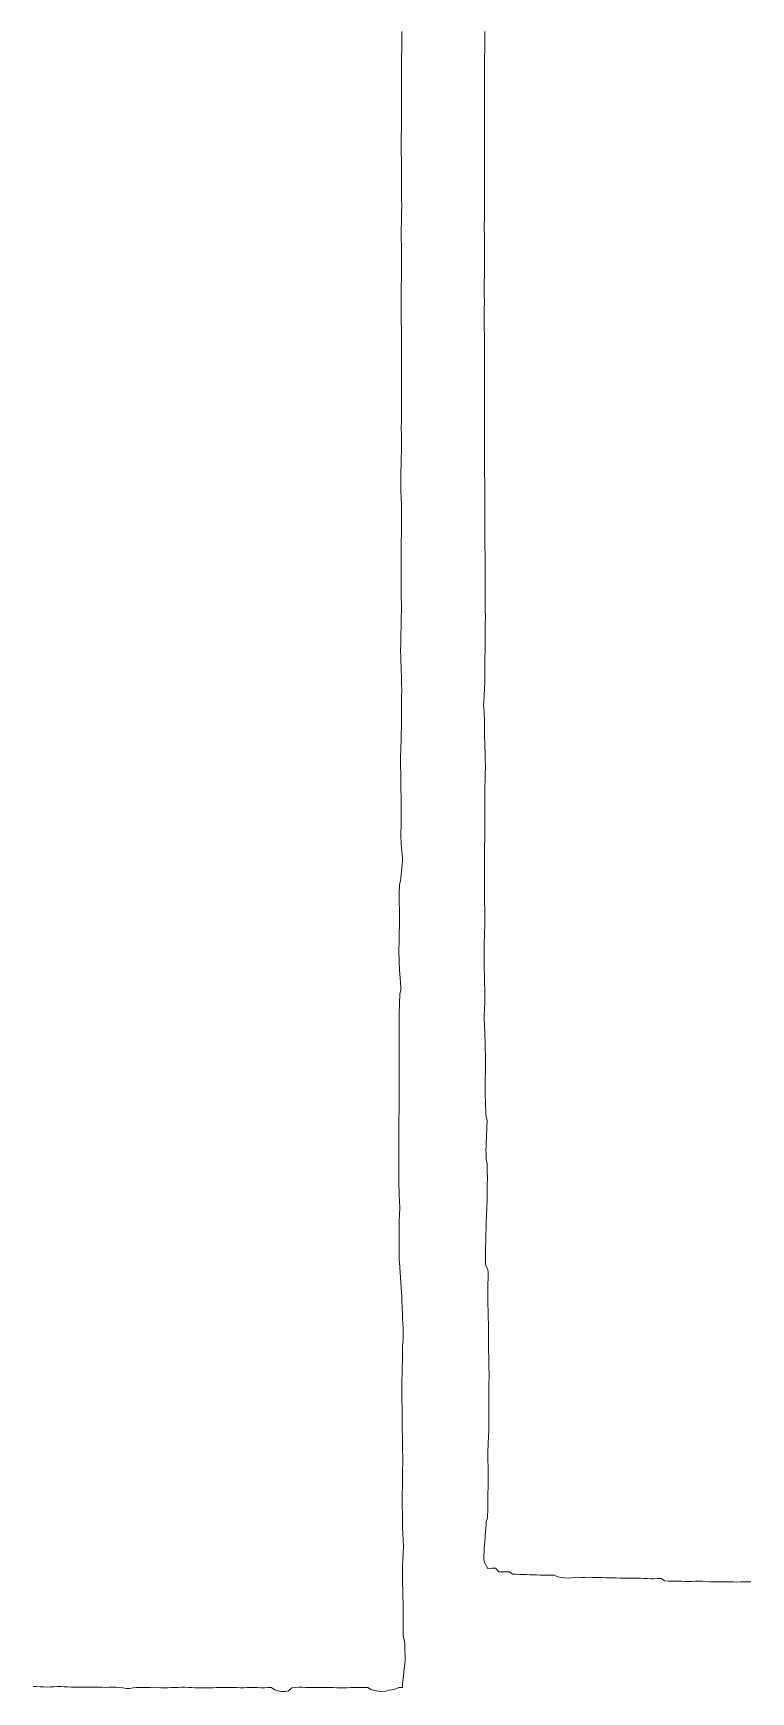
# Model space of a CAD drawing. Extents: x -16 to 11205, y -14909 to 147.
# Drawn here: x 162.22 to 166.8, y -1.39 to 9.19 of the extents above; entities that cross this region are included whole.
import ezdxf

# ---------------------------------------------------------------- set-up
doc = ezdxf.new("R2010")
doc.units = 0
doc.layers.get('0').update_dxf_attribs({"color": 1, "linetype": 'CONTINUOUS', "lineweight": 15, "true_color": 0xff0000})

msp = doc.modelspace()

# ---------------------------------------------------------------- linework, layer by layer
for p, q in [((164.57, 9.199), (164.57, 9.178)), ((164.57, 9.178), (164.57, 9.156)), ((164.57, 9.156), (164.57, 9.135)), ((164.57, 9.135), (164.57, 9.114)), ((164.57, 9.114), (164.57, 9.093)), ((165.1, 9.177), (165.1, 9.198)), ((165.1, 9.156), (165.1, 9.177)), ((165.1, 9.135), (165.1, 9.156)), ((165.1, 9.114), (165.1, 9.135)), ((165.1, 9.093), (165.1, 9.114)), ((164.57, 9.072), (164.569, 9.051)), ((164.569, 9.051), (164.569, 9.029)), ((164.569, 9.029), (164.569, 9.008)), ((164.569, 9.008), (164.569, 8.987)), ((164.57, 9.093), (164.57, 9.072)), ((165.099, 9.05), (165.1, 9.071)), ((165.099, 9.029), (165.099, 9.05)), ((165.099, 9.008), (165.099, 9.029)), ((165.099, 8.987), (165.099, 9.008)), ((165.1, 9.071), (165.1, 9.093)), ((164.569, 8.966), (164.568, 8.945)), ((164.568, 8.945), (164.568, 8.924)), ((164.568, 8.924), (164.568, 8.902)), ((164.568, 8.902), (164.569, 8.881)), ((164.569, 8.987), (164.569, 8.966)), ((165.098, 8.923), (165.099, 8.944)), ((165.098, 8.902), (165.098, 8.923)), ((165.098, 8.881), (165.098, 8.902)), ((165.099, 8.966), (165.099, 8.987)), ((165.099, 8.944), (165.099, 8.966)), ((164.569, 8.881), (164.569, 8.86)), ((164.569, 8.86), (164.569, 8.839)), ((164.569, 8.839), (164.569, 8.818)), ((164.569, 8.818), (164.569, 8.797)), ((164.569, 8.797), (164.569, 8.775)), ((165.098, 8.86), (165.098, 8.881)), ((165.098, 8.839), (165.098, 8.86)), ((165.098, 8.817), (165.098, 8.839)), ((165.098, 8.796), (165.098, 8.817)), ((165.099, 8.775), (165.098, 8.796)), ((164.569, 8.754), (164.568, 8.733)), ((164.568, 8.733), (164.568, 8.712)), ((164.568, 8.712), (164.568, 8.691)), ((164.568, 8.691), (164.568, 8.67)), ((164.569, 8.775), (164.569, 8.754)), ((165.099, 8.754), (165.099, 8.775)), ((165.099, 8.733), (165.099, 8.754)), ((165.099, 8.712), (165.099, 8.733)), ((165.099, 8.69), (165.099, 8.712)), ((165.099, 8.669), (165.099, 8.69)), ((164.568, 8.67), (164.568, 8.648)), ((164.568, 8.648), (164.568, 8.627)), ((164.568, 8.627), (164.568, 8.606)), ((164.568, 8.606), (164.568, 8.585)), ((164.568, 8.585), (164.568, 8.564)), ((165.098, 8.627), (165.099, 8.648)), ((165.098, 8.606), (165.098, 8.627)), ((165.098, 8.585), (165.098, 8.606)), ((165.098, 8.563), (165.098, 8.585)), ((165.099, 8.648), (165.099, 8.669)), ((164.568, 8.564), (164.567, 8.542)), ((164.567, 8.542), (164.567, 8.521)), ((164.567, 8.521), (164.567, 8.5)), ((164.567, 8.5), (164.567, 8.479)), ((164.567, 8.479), (164.567, 8.458)), ((165.098, 8.542), (165.098, 8.563)), ((165.098, 8.521), (165.098, 8.542)), ((165.098, 8.5), (165.098, 8.521)), ((165.098, 8.479), (165.098, 8.5)), ((165.098, 8.458), (165.098, 8.479)), ((164.567, 8.458), (164.567, 8.437)), ((164.567, 8.437), (164.567, 8.415)), ((164.567, 8.415), (164.568, 8.394)), ((164.568, 8.394), (164.568, 8.373)), ((164.568, 8.373), (164.568, 8.352)), ((165.098, 8.436), (165.098, 8.458)), ((165.099, 8.415), (165.098, 8.436)), ((165.099, 8.394), (165.099, 8.415)), ((165.099, 8.373), (165.099, 8.394)), ((165.099, 8.352), (165.099, 8.373)), ((164.568, 8.352), (164.568, 8.331)), ((164.568, 8.331), (164.568, 8.31)), ((164.568, 8.31), (164.568, 8.288)), ((164.568, 8.288), (164.568, 8.267)), ((164.568, 8.267), (164.568, 8.246)), ((165.099, 8.331), (165.099, 8.352)), ((165.099, 8.309), (165.099, 8.331)), ((165.099, 8.288), (165.099, 8.309)), ((165.099, 8.267), (165.099, 8.288)), ((165.099, 8.246), (165.099, 8.267)), ((164.568, 8.246), (164.568, 8.225)), ((164.568, 8.225), (164.569, 8.204)), ((164.569, 8.204), (164.569, 8.183)), ((164.569, 8.183), (164.569, 8.161)), ((164.569, 8.161), (164.569, 8.14)), ((165.098, 8.225), (165.099, 8.246)), ((165.098, 8.203), (165.098, 8.225)), ((165.098, 8.182), (165.098, 8.203)), ((165.098, 8.161), (165.098, 8.182)), ((165.098, 8.14), (165.098, 8.161)), ((164.569, 8.14), (164.569, 8.119)), ((164.569, 8.119), (164.57, 8.098)), ((164.57, 8.077), (164.569, 8.056)), ((164.569, 8.056), (164.569, 8.034)), ((164.57, 8.098), (164.57, 8.077)), ((165.098, 8.119), (165.098, 8.14)), ((165.098, 8.098), (165.098, 8.119)), ((165.098, 8.076), (165.098, 8.098)), ((165.098, 8.055), (165.098, 8.076)), ((165.098, 8.034), (165.098, 8.055)), ((164.568, 7.971), (164.567, 7.95)), ((164.567, 7.95), (164.567, 7.929)), ((164.569, 8.034), (164.568, 8.013)), ((164.568, 8.013), (164.568, 7.992)), ((164.568, 7.992), (164.568, 7.971)), ((165.097, 7.971), (165.098, 7.992)), ((165.097, 7.949), (165.097, 7.971)), ((165.097, 7.928), (165.097, 7.949)), ((165.098, 8.013), (165.098, 8.034)), ((165.098, 7.992), (165.098, 8.013)), ((164.567, 7.929), (164.567, 7.907)), ((164.567, 7.907), (164.567, 7.886)), ((164.567, 7.886), (164.567, 7.865)), ((164.567, 7.865), (164.568, 7.844)), ((164.568, 7.844), (164.568, 7.823)), ((165.098, 7.907), (165.097, 7.928)), ((165.098, 7.886), (165.098, 7.907)), ((165.098, 7.865), (165.098, 7.886)), ((165.098, 7.844), (165.098, 7.865)), ((165.098, 7.822), (165.098, 7.844)), ((164.568, 7.823), (164.569, 7.802)), ((164.569, 7.802), (164.569, 7.78)), ((164.569, 7.78), (164.569, 7.759)), ((164.569, 7.759), (164.569, 7.738)), ((164.569, 7.738), (164.569, 7.717)), ((165.098, 7.801), (165.098, 7.822)), ((165.098, 7.78), (165.098, 7.801)), ((165.098, 7.759), (165.098, 7.78)), ((165.098, 7.738), (165.098, 7.759)), ((165.098, 7.717), (165.098, 7.738)), ((164.569, 7.653), (164.568, 7.632)), ((164.568, 7.632), (164.568, 7.611)), ((164.569, 7.717), (164.569, 7.696)), ((164.569, 7.696), (164.569, 7.675)), ((164.569, 7.675), (164.569, 7.653)), ((165.097, 7.611), (165.098, 7.632)), ((165.098, 7.695), (165.098, 7.717)), ((165.098, 7.674), (165.098, 7.695)), ((165.098, 7.653), (165.098, 7.674)), ((165.098, 7.632), (165.098, 7.653)), ((164.567, 7.548), (164.566, 7.526)), ((164.566, 7.526), (164.566, 7.505)), ((164.568, 7.611), (164.567, 7.59)), ((164.567, 7.59), (164.567, 7.569)), ((164.567, 7.569), (164.567, 7.548)), ((165.097, 7.59), (165.097, 7.611)), ((165.097, 7.568), (165.097, 7.59)), ((165.097, 7.547), (165.097, 7.568)), ((165.097, 7.526), (165.097, 7.547)), ((165.097, 7.505), (165.097, 7.526)), ((164.566, 7.505), (164.566, 7.484)), ((164.566, 7.484), (164.566, 7.463)), ((164.566, 7.463), (164.566, 7.442)), ((164.566, 7.442), (164.566, 7.42)), ((164.566, 7.42), (164.566, 7.399)), ((165.098, 7.484), (165.097, 7.505)), ((165.097, 7.441), (165.098, 7.463)), ((165.097, 7.42), (165.097, 7.441)), ((165.097, 7.399), (165.097, 7.42)), ((165.098, 7.463), (165.098, 7.484)), ((164.566, 7.399), (164.566, 7.378)), ((164.566, 7.378), (164.567, 7.357)), ((164.567, 7.357), (164.567, 7.336)), ((164.567, 7.336), (164.568, 7.315)), ((164.568, 7.315), (164.568, 7.293)), ((165.097, 7.378), (165.097, 7.399)), ((165.097, 7.357), (165.097, 7.378)), ((165.097, 7.336), (165.097, 7.357)), ((165.097, 7.314), (165.097, 7.336)), ((165.097, 7.293), (165.097, 7.314)), ((164.568, 7.293), (164.569, 7.272)), ((164.569, 7.209), (164.568, 7.188)), ((164.569, 7.272), (164.569, 7.251)), ((164.569, 7.251), (164.569, 7.23)), ((164.569, 7.23), (164.569, 7.209)), ((165.098, 7.272), (165.097, 7.293)), ((165.098, 7.251), (165.098, 7.272)), ((165.098, 7.23), (165.098, 7.251)), ((165.098, 7.209), (165.098, 7.23)), ((165.098, 7.187), (165.098, 7.209)), ((164.568, 7.188), (164.568, 7.166)), ((164.568, 7.166), (164.569, 7.145)), ((164.569, 7.145), (164.569, 7.124)), ((164.569, 7.124), (164.569, 7.103)), ((164.569, 7.103), (164.569, 7.082)), ((165.098, 7.166), (165.098, 7.187)), ((165.098, 7.145), (165.098, 7.166)), ((165.098, 7.124), (165.098, 7.145)), ((165.098, 7.103), (165.098, 7.124)), ((165.098, 7.081), (165.098, 7.103)), ((164.569, 7.018), (164.568, 6.997)), ((164.568, 6.997), (164.569, 6.976)), ((164.569, 7.082), (164.569, 7.061)), ((164.569, 7.061), (164.569, 7.039)), ((164.569, 7.039), (164.569, 7.018)), ((165.098, 7.06), (165.098, 7.081)), ((165.098, 7.039), (165.098, 7.06)), ((165.098, 7.018), (165.098, 7.039)), ((165.098, 6.997), (165.098, 7.018)), ((165.099, 6.976), (165.098, 6.997)), ((164.569, 6.976), (164.569, 6.955)), ((164.569, 6.955), (164.569, 6.934)), ((164.569, 6.934), (164.569, 6.912)), ((164.569, 6.912), (164.569, 6.891)), ((164.569, 6.891), (164.569, 6.87)), ((165.099, 6.954), (165.099, 6.976)), ((165.099, 6.933), (165.099, 6.954)), ((165.099, 6.912), (165.099, 6.933)), ((165.099, 6.891), (165.099, 6.912)), ((165.099, 6.87), (165.099, 6.891)), ((164.569, 6.87), (164.569, 6.849)), ((164.569, 6.849), (164.569, 6.828)), ((164.569, 6.828), (164.569, 6.807)), ((164.569, 6.807), (164.569, 6.785)), ((164.569, 6.785), (164.569, 6.764)), ((165.098, 6.764), (165.099, 6.785)), ((165.099, 6.849), (165.099, 6.87)), ((165.099, 6.827), (165.099, 6.849)), ((165.099, 6.806), (165.099, 6.827)), ((165.099, 6.785), (165.099, 6.806)), ((164.568, 6.701), (164.567, 6.68)), ((164.567, 6.68), (164.567, 6.658)), ((164.569, 6.743), (164.568, 6.722)), ((164.568, 6.722), (164.568, 6.701)), ((164.569, 6.764), (164.569, 6.743)), ((165.099, 6.743), (165.098, 6.764)), ((165.099, 6.722), (165.099, 6.743)), ((165.099, 6.7), (165.099, 6.722)), ((165.099, 6.679), (165.099, 6.7)), ((165.099, 6.658), (165.099, 6.679)), ((164.567, 6.658), (164.568, 6.637)), ((164.568, 6.637), (164.568, 6.616)), ((164.568, 6.616), (164.568, 6.595)), ((164.568, 6.595), (164.568, 6.574)), ((164.568, 6.574), (164.568, 6.553)), ((165.098, 6.573), (165.099, 6.595)), ((165.098, 6.552), (165.098, 6.573)), ((165.099, 6.637), (165.099, 6.658)), ((165.099, 6.616), (165.099, 6.637)), ((165.099, 6.595), (165.099, 6.616)), ((164.568, 6.51), (164.567, 6.489)), ((164.567, 6.489), (164.567, 6.468)), ((164.567, 6.468), (164.567, 6.447)), ((164.568, 6.553), (164.568, 6.531)), ((164.568, 6.531), (164.568, 6.51)), ((165.098, 6.531), (165.098, 6.552)), ((165.098, 6.51), (165.098, 6.531)), ((165.099, 6.489), (165.098, 6.51)), ((165.099, 6.468), (165.099, 6.489)), ((165.099, 6.446), (165.099, 6.468)), ((164.565, 6.383), (164.564, 6.362)), ((164.564, 6.362), (164.564, 6.341)), ((164.566, 6.426), (164.565, 6.404)), ((164.565, 6.404), (164.565, 6.383)), ((164.567, 6.447), (164.566, 6.426)), ((165.099, 6.425), (165.099, 6.446)), ((165.099, 6.404), (165.099, 6.425)), ((165.099, 6.383), (165.099, 6.404)), ((165.099, 6.362), (165.099, 6.383)), ((165.1, 6.341), (165.099, 6.362)), ((164.564, 6.341), (164.564, 6.32)), ((164.564, 6.32), (164.564, 6.298)), ((164.564, 6.298), (164.564, 6.277)), ((164.564, 6.277), (164.565, 6.256)), ((164.565, 6.256), (164.566, 6.235)), ((165.1, 6.319), (165.1, 6.341)), ((165.1, 6.298), (165.1, 6.319)), ((165.1, 6.277), (165.1, 6.298)), ((165.1, 6.256), (165.1, 6.277)), ((165.1, 6.235), (165.1, 6.256)), ((164.566, 6.235), (164.567, 6.214)), ((164.567, 6.214), (164.568, 6.193)), ((164.568, 6.193), (164.568, 6.171)), ((164.568, 6.171), (164.569, 6.15)), ((164.569, 6.15), (164.569, 6.129)), ((165.1, 6.214), (165.1, 6.235)), ((165.1, 6.192), (165.1, 6.214)), ((165.1, 6.171), (165.1, 6.192)), ((165.101, 6.15), (165.1, 6.171)), ((165.101, 6.129), (165.101, 6.15)), ((164.569, 6.087), (164.568, 6.066)), ((164.568, 6.066), (164.568, 6.044)), ((164.568, 6.044), (164.568, 6.023)), ((164.569, 6.129), (164.569, 6.108)), ((164.569, 6.108), (164.569, 6.087)), ((165.1, 6.023), (165.101, 6.044)), ((165.101, 6.108), (165.101, 6.129)), ((165.101, 6.086), (165.101, 6.108)), ((165.101, 6.065), (165.101, 6.086)), ((165.101, 6.044), (165.101, 6.065)), ((164.568, 5.981), (164.567, 5.96)), ((164.567, 5.96), (164.567, 5.939)), ((164.567, 5.939), (164.567, 5.917)), ((164.568, 6.023), (164.568, 6.002)), ((164.568, 6.002), (164.568, 5.981)), ((165.1, 6.002), (165.1, 6.023)), ((165.1, 5.981), (165.1, 6.002)), ((165.101, 5.96), (165.1, 5.981)), ((165.101, 5.938), (165.101, 5.96)), ((165.101, 5.917), (165.101, 5.938)), ((164.567, 5.896), (164.566, 5.875)), ((164.566, 5.875), (164.566, 5.854)), ((164.566, 5.854), (164.566, 5.833)), ((164.566, 5.833), (164.566, 5.812)), ((164.567, 5.917), (164.567, 5.896)), ((165.101, 5.896), (165.101, 5.917)), ((165.102, 5.875), (165.101, 5.896)), ((165.102, 5.854), (165.102, 5.875)), ((165.103, 5.833), (165.102, 5.854)), ((165.103, 5.811), (165.103, 5.833)), ((164.566, 5.812), (164.566, 5.79)), ((164.566, 5.79), (164.567, 5.769)), ((164.567, 5.748), (164.566, 5.727)), ((164.566, 5.727), (164.566, 5.706)), ((164.567, 5.769), (164.567, 5.748)), ((165.103, 5.79), (165.103, 5.811)), ((165.103, 5.769), (165.103, 5.79)), ((165.103, 5.748), (165.103, 5.769)), ((165.103, 5.727), (165.103, 5.748)), ((165.103, 5.705), (165.103, 5.727)), ((164.566, 5.706), (164.566, 5.685)), ((164.566, 5.685), (164.566, 5.663)), ((164.566, 5.663), (164.567, 5.642)), ((164.567, 5.642), (164.567, 5.621)), ((164.567, 5.621), (164.567, 5.6)), ((165.102, 5.663), (165.103, 5.684)), ((165.102, 5.642), (165.102, 5.663)), ((165.102, 5.621), (165.102, 5.642)), ((165.102, 5.6), (165.102, 5.621)), ((165.103, 5.684), (165.103, 5.705)), ((164.567, 5.6), (164.567, 5.579)), ((164.567, 5.579), (164.568, 5.557)), ((164.568, 5.557), (164.568, 5.536)), ((164.568, 5.536), (164.568, 5.515)), ((164.568, 5.515), (164.568, 5.494)), ((165.102, 5.578), (165.102, 5.6)), ((165.102, 5.557), (165.102, 5.578)), ((165.103, 5.536), (165.102, 5.557)), ((165.103, 5.515), (165.103, 5.536)), ((165.103, 5.494), (165.103, 5.515)), ((164.567, 5.431), (164.566, 5.409)), ((164.566, 5.409), (164.566, 5.388)), ((164.568, 5.494), (164.567, 5.473)), ((164.567, 5.473), (164.567, 5.452)), ((164.567, 5.452), (164.567, 5.431)), ((165.104, 5.473), (165.103, 5.494)), ((165.103, 5.43), (165.104, 5.451)), ((165.103, 5.409), (165.103, 5.43)), ((165.103, 5.388), (165.103, 5.409)), ((165.104, 5.451), (165.104, 5.473)), ((164.565, 5.367), (164.564, 5.346)), ((164.564, 5.346), (164.564, 5.325)), ((164.564, 5.325), (164.564, 5.304)), ((164.564, 5.304), (164.564, 5.282)), ((164.566, 5.388), (164.565, 5.367)), ((165.102, 5.345), (165.103, 5.367)), ((165.102, 5.324), (165.102, 5.345)), ((165.102, 5.303), (165.102, 5.324)), ((165.102, 5.282), (165.102, 5.303)), ((165.103, 5.367), (165.103, 5.388)), ((164.564, 5.282), (164.563, 5.261)), ((164.563, 5.261), (164.563, 5.24)), ((164.563, 5.24), (164.564, 5.219)), ((164.564, 5.219), (164.564, 5.197)), ((164.564, 5.197), (164.565, 5.176)), ((165.1, 5.176), (165.101, 5.197)), ((165.101, 5.218), (165.102, 5.24)), ((165.101, 5.197), (165.101, 5.218)), ((165.102, 5.261), (165.102, 5.282)), ((165.102, 5.24), (165.102, 5.261)), ((164.565, 5.176), (164.566, 5.155)), ((164.566, 5.155), (164.567, 5.134)), ((164.567, 5.134), (164.567, 5.113)), ((164.567, 5.113), (164.568, 5.092)), ((164.568, 5.092), (164.568, 5.071)), ((165.1, 5.155), (165.1, 5.176)), ((165.1, 5.134), (165.1, 5.155)), ((165.1, 5.113), (165.1, 5.134)), ((165.1, 5.092), (165.1, 5.113)), ((165.101, 5.07), (165.1, 5.092)), ((164.568, 5.071), (164.569, 5.049)), ((164.569, 5.049), (164.569, 5.028)), ((164.569, 5.028), (164.57, 5.007)), ((164.57, 4.986), (164.569, 4.965)), ((164.57, 5.007), (164.57, 4.986)), ((165.093, 4.922), (165.101, 5.049)), ((165.101, 5.049), (165.101, 5.07)), ((164.569, 4.944), (164.568, 4.922)), ((164.568, 4.922), (164.568, 4.901)), ((164.568, 4.901), (164.568, 4.88)), ((164.568, 4.88), (164.569, 4.859)), ((164.569, 4.965), (164.569, 4.944)), ((165.092, 4.901), (165.093, 4.922)), ((165.093, 4.88), (165.092, 4.901)), ((165.095, 4.858), (165.093, 4.88)), ((164.569, 4.774), (164.568, 4.753)), ((164.569, 4.859), (164.569, 4.838)), ((164.569, 4.838), (164.569, 4.817)), ((164.569, 4.817), (164.569, 4.795)), ((164.569, 4.795), (164.569, 4.774)), ((165.097, 4.837), (165.095, 4.858)), ((165.099, 4.816), (165.097, 4.837)), ((165.099, 4.795), (165.099, 4.816)), ((165.099, 4.774), (165.099, 4.795)), ((165.099, 4.753), (165.099, 4.774)), ((164.566, 4.668), (164.565, 4.647)), ((164.567, 4.732), (164.566, 4.711)), ((164.566, 4.711), (164.566, 4.69)), ((164.566, 4.69), (164.566, 4.668)), ((164.568, 4.753), (164.567, 4.732)), ((165.099, 4.732), (165.099, 4.753)), ((165.099, 4.71), (165.099, 4.732)), ((165.099, 4.689), (165.099, 4.71)), ((165.1, 4.668), (165.099, 4.689)), ((165.101, 4.647), (165.1, 4.668)), ((164.564, 4.605), (164.563, 4.584)), ((164.563, 4.584), (164.563, 4.563)), ((164.563, 4.563), (164.563, 4.541)), ((164.565, 4.626), (164.564, 4.605)), ((164.565, 4.647), (164.565, 4.626)), ((165.101, 4.626), (165.101, 4.647)), ((165.102, 4.605), (165.101, 4.626)), ((165.103, 4.584), (165.102, 4.605)), ((165.103, 4.562), (165.103, 4.584)), ((165.103, 4.541), (165.103, 4.562)), ((164.563, 4.541), (164.563, 4.52)), ((164.563, 4.52), (164.563, 4.499)), ((164.563, 4.499), (164.564, 4.478)), ((164.564, 4.478), (164.564, 4.457)), ((164.564, 4.457), (164.564, 4.435)), ((165.104, 4.52), (165.103, 4.541)), ((165.103, 4.478), (165.104, 4.499)), ((165.103, 4.456), (165.103, 4.478)), ((165.103, 4.435), (165.103, 4.456)), ((165.104, 4.499), (165.104, 4.52)), ((164.564, 4.435), (164.564, 4.414)), ((164.564, 4.414), (164.564, 4.393)), ((164.564, 4.393), (164.565, 4.372)), ((164.565, 4.372), (164.565, 4.351)), ((164.565, 4.351), (164.566, 4.33)), ((165.1, 4.329), (165.101, 4.351)), ((165.101, 4.393), (165.102, 4.414)), ((165.101, 4.372), (165.101, 4.393)), ((165.101, 4.351), (165.101, 4.372)), ((165.102, 4.414), (165.103, 4.435)), ((164.566, 4.33), (164.566, 4.308)), ((164.566, 4.308), (164.567, 4.287)), ((164.567, 4.245), (164.566, 4.224)), ((164.567, 4.287), (164.567, 4.266)), ((164.567, 4.266), (164.567, 4.245)), ((165.1, 4.308), (165.1, 4.329)), ((165.1, 4.287), (165.1, 4.308)), ((165.1, 4.266), (165.1, 4.287)), ((165.1, 4.245), (165.1, 4.266)), ((165.1, 4.224), (165.1, 4.245)), ((164.566, 4.224), (164.566, 4.203)), ((164.566, 4.203), (164.566, 4.181)), ((164.566, 4.181), (164.566, 4.16)), ((164.566, 4.16), (164.566, 4.139)), ((164.566, 4.139), (164.566, 4.118)), ((165.1, 4.202), (165.1, 4.224)), ((165.1, 4.181), (165.1, 4.202)), ((165.1, 4.16), (165.1, 4.181)), ((165.1, 4.139), (165.1, 4.16)), ((165.1, 4.118), (165.1, 4.139)), ((164.566, 4.118), (164.565, 4.097)), ((164.565, 4.097), (164.565, 4.076)), ((164.565, 4.076), (164.565, 4.054)), ((164.565, 4.054), (164.566, 4.033)), ((164.566, 4.033), (164.567, 4.012)), ((165.099, 4.012), (165.1, 4.033)), ((165.1, 4.096), (165.1, 4.118)), ((165.1, 4.075), (165.1, 4.096)), ((165.1, 4.054), (165.1, 4.075)), ((165.1, 4.033), (165.1, 4.054)), ((164.567, 4.012), (164.568, 3.991)), ((164.568, 3.991), (164.57, 3.97)), ((164.57, 3.97), (164.574, 3.927)), ((164.574, 3.927), (164.575, 3.906)), ((165.098, 3.927), (165.099, 3.948)), ((165.098, 3.906), (165.098, 3.927)), ((165.099, 3.991), (165.099, 4.012)), ((165.099, 3.969), (165.099, 3.991)), ((165.099, 3.948), (165.099, 3.969)), ((164.566, 3.822), (164.564, 3.801)), ((164.568, 3.843), (164.566, 3.822)), ((164.571, 3.864), (164.568, 3.843)), ((164.573, 3.885), (164.571, 3.864)), ((164.575, 3.906), (164.573, 3.885)), ((165.098, 3.885), (165.098, 3.906)), ((165.098, 3.864), (165.098, 3.885)), ((165.098, 3.842), (165.098, 3.864)), ((165.098, 3.821), (165.098, 3.842)), ((165.099, 3.8), (165.098, 3.821)), ((164.555, 3.737), (164.554, 3.716)), ((164.554, 3.716), (164.554, 3.694)), ((164.562, 3.78), (164.555, 3.758)), ((164.555, 3.758), (164.555, 3.737)), ((164.564, 3.801), (164.562, 3.78)), ((165.099, 3.779), (165.099, 3.8)), ((165.099, 3.758), (165.099, 3.779)), ((165.099, 3.737), (165.099, 3.758)), ((165.099, 3.715), (165.099, 3.737)), ((165.099, 3.694), (165.099, 3.715)), ((164.554, 3.694), (164.553, 3.673)), ((164.553, 3.673), (164.554, 3.652)), ((164.554, 3.652), (164.554, 3.631)), ((164.554, 3.631), (164.555, 3.61)), ((164.555, 3.61), (164.555, 3.589)), ((165.099, 3.673), (165.099, 3.694)), ((165.099, 3.652), (165.099, 3.673)), ((165.099, 3.631), (165.099, 3.652)), ((165.1, 3.61), (165.099, 3.631)), ((165.1, 3.588), (165.1, 3.61)), ((164.555, 3.589), (164.555, 3.568)), ((164.555, 3.568), (164.555, 3.546)), ((164.555, 3.546), (164.555, 3.525)), ((164.555, 3.525), (164.555, 3.504)), ((164.555, 3.504), (164.555, 3.483)), ((165.1, 3.567), (165.1, 3.588)), ((165.1, 3.546), (165.1, 3.567)), ((165.1, 3.525), (165.1, 3.546)), ((165.1, 3.504), (165.1, 3.525)), ((165.1, 3.483), (165.1, 3.504)), ((164.554, 3.44), (164.553, 3.419)), ((164.553, 3.419), (164.553, 3.398)), ((164.553, 3.398), (164.553, 3.377)), ((164.555, 3.483), (164.554, 3.462)), ((164.554, 3.462), (164.554, 3.44)), ((165.097, 3.398), (165.098, 3.419)), ((165.097, 3.377), (165.097, 3.398)), ((165.098, 3.419), (165.099, 3.44)), ((165.099, 3.461), (165.1, 3.483)), ((165.099, 3.44), (165.099, 3.461)), ((164.553, 3.377), (164.552, 3.356)), ((164.552, 3.356), (164.552, 3.335)), ((164.552, 3.335), (164.552, 3.314)), ((164.552, 3.314), (164.553, 3.292)), ((164.553, 3.292), (164.554, 3.271)), ((165.096, 3.356), (165.097, 3.377)), ((165.096, 3.334), (165.096, 3.356)), ((165.096, 3.313), (165.096, 3.334)), ((165.096, 3.292), (165.096, 3.313)), ((165.096, 3.271), (165.096, 3.292)), ((164.554, 3.271), (164.554, 3.25)), ((164.554, 3.25), (164.555, 3.229)), ((164.555, 3.229), (164.556, 3.208)), ((164.556, 3.208), (164.557, 3.187)), ((164.557, 3.187), (164.565, 3.102)), ((165.096, 3.25), (165.096, 3.271)), ((165.097, 3.228), (165.096, 3.25)), ((165.097, 3.207), (165.097, 3.228)), ((165.098, 3.186), (165.097, 3.207)), ((165.098, 3.165), (165.098, 3.186)), ((164.565, 3.081), (164.558, 3.059)), ((164.565, 3.102), (164.565, 3.081)), ((165.098, 3.144), (165.098, 3.165)), ((165.099, 3.123), (165.098, 3.144)), ((165.1, 3.101), (165.099, 3.123)), ((165.1, 3.08), (165.1, 3.101)), ((165.1, 3.059), (165.1, 3.08)), ((164.555, 2.975), (164.554, 2.954)), ((164.556, 3.017), (164.555, 2.996)), ((164.555, 2.996), (164.555, 2.975)), ((164.557, 3.038), (164.556, 3.017)), ((164.558, 3.059), (164.557, 3.038)), ((165.098, 2.953), (165.099, 2.975)), ((165.099, 2.975), (165.1, 2.996)), ((165.1, 3.038), (165.1, 3.059)), ((165.1, 3.017), (165.1, 3.038)), ((165.1, 2.996), (165.1, 3.017)), ((164.554, 2.954), (164.554, 2.932)), ((164.554, 2.932), (164.554, 2.911)), ((164.554, 2.911), (164.554, 2.89)), ((164.554, 2.89), (164.554, 2.869)), ((164.554, 2.869), (164.554, 2.848)), ((165.097, 2.932), (165.098, 2.953)), ((165.097, 2.911), (165.097, 2.932)), ((165.097, 2.89), (165.097, 2.911)), ((165.098, 2.869), (165.097, 2.89)), ((165.099, 2.847), (165.098, 2.869)), ((164.554, 2.826), (164.553, 2.805)), ((164.553, 2.805), (164.553, 2.784)), ((164.553, 2.784), (164.553, 2.763)), ((164.553, 2.763), (164.553, 2.742)), ((164.554, 2.848), (164.554, 2.826)), ((165.1, 2.826), (165.099, 2.847)), ((165.1, 2.805), (165.1, 2.826)), ((165.101, 2.784), (165.1, 2.805)), ((165.102, 2.763), (165.101, 2.784)), ((165.102, 2.742), (165.102, 2.763)), ((164.553, 2.742), (164.553, 2.721)), ((164.553, 2.721), (164.553, 2.7)), ((164.553, 2.7), (164.553, 2.678)), ((164.553, 2.678), (164.553, 2.657)), ((164.553, 2.657), (164.553, 2.636)), ((165.103, 2.72), (165.102, 2.742)), ((165.103, 2.699), (165.103, 2.72)), ((165.104, 2.678), (165.103, 2.699)), ((165.104, 2.657), (165.104, 2.678)), ((165.104, 2.636), (165.104, 2.657)), ((164.553, 2.636), (164.553, 2.615)), ((164.553, 2.615), (164.553, 2.594)), ((164.553, 2.594), (164.554, 2.573)), ((164.554, 2.573), (164.554, 2.551)), ((164.554, 2.551), (164.554, 2.53)), ((165.103, 2.53), (165.104, 2.551)), ((165.104, 2.615), (165.104, 2.636)), ((165.104, 2.593), (165.104, 2.615)), ((165.104, 2.572), (165.104, 2.593)), ((165.104, 2.551), (165.104, 2.572)), ((164.554, 2.467), (164.553, 2.445)), ((164.553, 2.445), (164.553, 2.424)), ((164.554, 2.53), (164.554, 2.509)), ((164.554, 2.509), (164.554, 2.488)), ((164.554, 2.488), (164.554, 2.467)), ((165.102, 2.466), (165.103, 2.488)), ((165.103, 2.445), (165.102, 2.466)), ((165.103, 2.509), (165.103, 2.53)), ((165.103, 2.488), (165.103, 2.509)), ((165.103, 2.424), (165.103, 2.445)), ((164.553, 2.424), (164.553, 2.403)), ((164.553, 2.403), (164.553, 2.382)), ((164.553, 2.382), (164.553, 2.361)), ((164.553, 2.361), (164.553, 2.34)), ((164.553, 2.34), (164.553, 2.318)), ((165.103, 2.403), (165.103, 2.424)), ((165.104, 2.382), (165.103, 2.403)), ((165.105, 2.361), (165.104, 2.382)), ((165.105, 2.34), (165.105, 2.361)), ((165.106, 2.318), (165.105, 2.34)), ((164.553, 2.297), (164.552, 2.276)), ((164.552, 2.276), (164.552, 2.255)), ((164.552, 2.255), (164.552, 2.234)), ((164.552, 2.234), (164.552, 2.213)), ((164.553, 2.318), (164.553, 2.297)), ((165.107, 2.297), (165.106, 2.318)), ((165.108, 2.276), (165.107, 2.297)), ((165.116, 2.255), (165.108, 2.276)), ((165.108, 2.106), (165.116, 2.255)), ((164.552, 2.213), (164.551, 2.191)), ((164.551, 2.191), (164.551, 2.17)), ((164.551, 2.17), (164.551, 2.149)), ((164.551, 2.149), (164.551, 2.128)), ((164.551, 2.128), (164.551, 2.107)), ((164.551, 2.107), (164.551, 2.086)), ((164.551, 2.086), (164.551, 2.064)), ((164.551, 2.064), (164.551, 2.043)), ((164.551, 2.043), (164.551, 2.022)), ((164.551, 2.022), (164.551, 2.001)), ((165.107, 2.064), (165.108, 2.085)), ((165.108, 2.043), (165.107, 2.064)), ((165.108, 2.085), (165.108, 2.106)), ((165.108, 2.022), (165.108, 2.043)), ((165.108, 2.001), (165.108, 2.022)), ((164.551, 2.001), (164.551, 1.98)), ((164.551, 1.98), (164.551, 1.959)), ((164.551, 1.959), (164.551, 1.937)), ((164.551, 1.937), (164.551, 1.916)), ((164.551, 1.916), (164.551, 1.895)), ((165.115, 1.979), (165.108, 2.001)), ((165.115, 1.958), (165.115, 1.979)), ((165.116, 1.937), (165.115, 1.958)), ((165.116, 1.916), (165.116, 1.937)), ((165.117, 1.895), (165.116, 1.916)), ((164.551, 1.895), (164.551, 1.874)), ((164.551, 1.874), (164.552, 1.853)), ((164.552, 1.853), (164.552, 1.832)), ((164.552, 1.832), (164.553, 1.81)), ((164.553, 1.81), (164.553, 1.789)), ((165.116, 1.852), (165.117, 1.874)), ((165.116, 1.831), (165.116, 1.852)), ((165.116, 1.81), (165.116, 1.831)), ((165.116, 1.789), (165.116, 1.81)), ((165.117, 1.874), (165.117, 1.895)), ((164.553, 1.789), (164.554, 1.768)), ((164.554, 1.768), (164.555, 1.747)), ((164.555, 1.747), (164.556, 1.726)), ((164.556, 1.726), (164.557, 1.705)), ((164.557, 1.705), (164.557, 1.683)), ((165.109, 1.598), (165.116, 1.747)), ((165.116, 1.768), (165.116, 1.789)), ((165.116, 1.747), (165.116, 1.768)), ((164.554, 1.599), (164.553, 1.577)), ((164.555, 1.641), (164.554, 1.62)), ((164.554, 1.62), (164.554, 1.599)), ((164.556, 1.662), (164.555, 1.641)), ((164.557, 1.683), (164.556, 1.662)), ((165.108, 1.577), (165.109, 1.598)), ((164.553, 1.577), (164.553, 1.556)), ((164.553, 1.556), (164.553, 1.535)), ((164.553, 1.535), (164.553, 1.514)), ((164.553, 1.514), (164.553, 1.493)), ((164.553, 1.493), (164.553, 1.472)), ((165.106, 1.514), (165.107, 1.535)), ((165.106, 1.492), (165.106, 1.514)), ((165.106, 1.471), (165.106, 1.492)), ((165.107, 1.535), (165.108, 1.556)), ((165.108, 1.556), (165.108, 1.577)), ((164.553, 1.472), (164.553, 1.451)), ((164.553, 1.451), (164.554, 1.429)), ((164.554, 1.429), (164.554, 1.408)), ((164.554, 1.408), (164.554, 1.387)), ((164.554, 1.387), (164.554, 1.366)), ((165.104, 1.387), (165.105, 1.408)), ((165.104, 1.366), (165.104, 1.387)), ((165.105, 1.45), (165.106, 1.471)), ((165.105, 1.429), (165.105, 1.45)), ((165.105, 1.408), (165.105, 1.429)), ((164.554, 1.366), (164.555, 1.345)), ((164.555, 1.345), (164.569, 1.154)), ((165.104, 1.345), (165.104, 1.366)), ((165.107, 1.324), (165.104, 1.345)), ((165.119, 1.302), (165.107, 1.324)), ((165.122, 1.281), (165.119, 1.302)), ((165.122, 1.26), (165.122, 1.281)), ((165.12, 1.217), (165.121, 1.238)), ((165.12, 1.196), (165.12, 1.217)), ((165.12, 1.175), (165.12, 1.196)), ((165.12, 1.154), (165.12, 1.175)), ((165.121, 1.238), (165.122, 1.26)), ((164.569, 1.154), (164.57, 1.133)), ((164.57, 1.133), (164.57, 1.112)), ((164.57, 1.112), (164.571, 1.091)), ((164.571, 1.091), (164.572, 1.069)), ((164.572, 1.069), (164.573, 1.048)), ((165.12, 1.133), (165.12, 1.154)), ((165.12, 1.111), (165.12, 1.133)), ((165.12, 1.09), (165.12, 1.111)), ((165.12, 1.069), (165.12, 1.09)), ((165.121, 1.048), (165.12, 1.069)), ((164.573, 1.048), (164.574, 1.027)), ((164.574, 1.027), (164.574, 1.006)), ((164.574, 1.006), (164.575, 0.985)), ((164.575, 0.985), (164.577, 0.964)), ((164.577, 0.964), (164.58, 0.921)), ((165.121, 1.027), (165.121, 1.048)), ((165.122, 1.006), (165.121, 1.027)), ((165.122, 0.984), (165.122, 1.006)), ((165.123, 0.963), (165.122, 0.984)), ((165.123, 0.942), (165.123, 0.963)), ((164.579, 0.857), (164.578, 0.836)), ((164.58, 0.879), (164.579, 0.857)), ((164.58, 0.921), (164.58, 0.9)), ((164.58, 0.9), (164.58, 0.879)), ((165.123, 0.921), (165.123, 0.942)), ((165.123, 0.9), (165.123, 0.921)), ((165.123, 0.879), (165.123, 0.9)), ((165.124, 0.857), (165.123, 0.879)), ((165.124, 0.836), (165.124, 0.857)), ((164.575, 0.773), (164.574, 0.752)), ((164.574, 0.752), (164.574, 0.731)), ((164.576, 0.815), (164.575, 0.794)), ((164.575, 0.794), (164.575, 0.773)), ((164.578, 0.836), (164.576, 0.815)), ((165.124, 0.815), (165.124, 0.836)), ((165.124, 0.794), (165.124, 0.815)), ((165.124, 0.773), (165.124, 0.794)), ((165.125, 0.752), (165.124, 0.773)), ((165.125, 0.73), (165.125, 0.752)), ((164.573, 0.667), (164.572, 0.646)), ((164.572, 0.646), (164.572, 0.625)), ((164.574, 0.71), (164.573, 0.688)), ((164.573, 0.688), (164.573, 0.667)), ((164.574, 0.731), (164.574, 0.71)), ((165.126, 0.709), (165.125, 0.73)), ((165.126, 0.688), (165.126, 0.709)), ((165.126, 0.667), (165.126, 0.688)), ((165.127, 0.646), (165.126, 0.667)), ((165.127, 0.625), (165.127, 0.646)), ((164.572, 0.625), (164.571, 0.604)), ((164.571, 0.604), (164.571, 0.583)), ((164.571, 0.583), (164.571, 0.561)), ((164.571, 0.561), (164.571, 0.54)), ((164.571, 0.54), (164.571, 0.519)), ((165.125, 0.519), (165.126, 0.54)), ((165.126, 0.582), (165.127, 0.603)), ((165.126, 0.561), (165.126, 0.582)), ((165.126, 0.54), (165.126, 0.561)), ((165.127, 0.603), (165.127, 0.625)), ((164.571, 0.519), (164.571, 0.498)), ((164.571, 0.498), (164.571, 0.477)), ((164.571, 0.477), (164.571, 0.455)), ((164.571, 0.455), (164.572, 0.434)), ((164.572, 0.434), (164.572, 0.413)), ((165.125, 0.498), (165.125, 0.519)), ((165.125, 0.476), (165.125, 0.498)), ((165.125, 0.455), (165.125, 0.476)), ((165.125, 0.434), (165.125, 0.455)), ((165.125, 0.413), (165.125, 0.434)), ((164.572, 0.413), (164.572, 0.392)), ((164.572, 0.392), (164.572, 0.371)), ((164.572, 0.371), (164.572, 0.35)), ((164.572, 0.35), (164.572, 0.328)), ((164.572, 0.328), (164.572, 0.307)), ((165.125, 0.392), (165.125, 0.413)), ((165.125, 0.371), (165.125, 0.392)), ((165.125, 0.349), (165.125, 0.371)), ((165.126, 0.328), (165.125, 0.349)), ((165.126, 0.307), (165.126, 0.328)), ((164.572, 0.307), (164.572, 0.286)), ((164.572, 0.286), (164.573, 0.265)), ((164.573, 0.265), (164.574, 0.244)), ((164.574, 0.244), (164.574, 0.223)), ((164.574, 0.223), (164.574, 0.201)), ((165.119, 0.138), (165.124, 0.243)), ((165.124, 0.243), (165.125, 0.265)), ((165.125, 0.286), (165.126, 0.307)), ((165.125, 0.265), (165.125, 0.286)), ((164.574, 0.201), (164.574, 0.18)), ((164.574, 0.18), (164.575, 0.159)), ((164.575, 0.159), (164.576, 0.138)), ((164.576, 0.138), (164.577, 0.117)), ((164.577, 0.117), (164.578, 0.096)), ((165.119, 0.117), (165.119, 0.138)), ((165.119, 0.095), (165.119, 0.117)), ((164.576, 0.011), (164.575, -0.01)), ((164.577, 0.053), (164.576, 0.032)), ((164.576, 0.032), (164.576, 0.011)), ((164.578, 0.096), (164.577, 0.074)), ((164.577, 0.074), (164.577, 0.053)), ((165.12, 0.074), (165.119, 0.095)), ((165.121, 0.053), (165.12, 0.074)), ((165.121, 0.032), (165.121, 0.053)), ((165.121, 0.011), (165.121, 0.032)), ((165.121, -0.011), (165.121, 0.011)), ((164.574, -0.095), (164.573, -0.116)), ((164.575, -0.074), (164.574, -0.095)), ((164.575, -0.01), (164.575, -0.031)), ((164.575, -0.031), (164.575, -0.053)), ((164.575, -0.053), (164.575, -0.074)), ((165.12, -0.116), (165.121, -0.095)), ((165.122, -0.032), (165.121, -0.011)), ((165.121, -0.053), (165.122, -0.032)), ((165.121, -0.074), (165.121, -0.053)), ((165.121, -0.095), (165.121, -0.074)), ((164.573, -0.116), (164.573, -0.137)), ((164.573, -0.137), (164.573, -0.158)), ((164.573, -0.158), (164.573, -0.18)), ((164.573, -0.18), (164.573, -0.201)), ((164.573, -0.201), (164.573, -0.222)), ((165.119, -0.201), (165.12, -0.18)), ((165.119, -0.222), (165.119, -0.201)), ((165.12, -0.137), (165.12, -0.116)), ((165.12, -0.159), (165.12, -0.137)), ((165.12, -0.18), (165.12, -0.159)), ((164.573, -0.222), (164.574, -0.243)), ((164.574, -0.243), (164.575, -0.264)), ((164.575, -0.264), (164.575, -0.285)), ((164.575, -0.285), (164.575, -0.307)), ((164.575, -0.307), (164.575, -0.328)), ((165.108, -0.328), (165.109, -0.307)), ((165.109, -0.307), (165.117, -0.285)), ((165.117, -0.285), (165.118, -0.264)), ((165.118, -0.264), (165.119, -0.243)), ((165.119, -0.243), (165.119, -0.222)), ((164.575, -0.328), (164.576, -0.349)), ((164.576, -0.349), (164.577, -0.37)), ((164.577, -0.37), (164.578, -0.391)), ((164.578, -0.391), (164.58, -0.412)), ((164.58, -0.412), (164.58, -0.434)), ((165.101, -0.434), (165.102, -0.413)), ((165.102, -0.413), (165.103, -0.392)), ((165.103, -0.392), (165.105, -0.371)), ((165.105, -0.371), (165.106, -0.35)), ((165.106, -0.35), (165.108, -0.328)), ((164.579, -0.519), (164.578, -0.54)), ((164.58, -0.497), (164.579, -0.519)), ((164.58, -0.434), (164.581, -0.455)), ((164.581, -0.476), (164.58, -0.497)), ((164.581, -0.455), (164.581, -0.476)), ((165.093, -0.52), (165.095, -0.498)), ((165.094, -0.542), (165.093, -0.52)), ((165.095, -0.498), (165.097, -0.476)), ((165.097, -0.476), (165.099, -0.455)), ((165.099, -0.455), (165.101, -0.434)), ((164.577, -0.561), (164.576, -0.582)), ((164.576, -0.582), (164.576, -0.603)), ((164.576, -0.603), (164.576, -0.624)), ((164.576, -0.624), (164.576, -0.645)), ((164.578, -0.54), (164.577, -0.561)), ((165.097, -0.563), (165.094, -0.542)), ((165.12, -0.607), (165.097, -0.563)), ((165.146, -0.603), (165.12, -0.607)), ((165.168, -0.603), (165.146, -0.603)), ((165.19, -0.627), (165.168, -0.603)), ((165.212, -0.627), (165.19, -0.627)), ((165.234, -0.628), (165.212, -0.627)), ((165.256, -0.628), (165.234, -0.628)), ((165.279, -0.642), (165.256, -0.628)), ((164.576, -0.645), (164.576, -0.667)), ((164.576, -0.667), (164.576, -0.688)), ((164.576, -0.688), (164.576, -0.709)), ((164.576, -0.709), (164.577, -0.73)), ((164.577, -0.73), (164.577, -0.751)), ((165.301, -0.643), (165.279, -0.642)), ((165.323, -0.644), (165.301, -0.643)), ((165.345, -0.645), (165.323, -0.644)), ((165.367, -0.645), (165.345, -0.645)), ((165.388, -0.646), (165.367, -0.645)), ((165.41, -0.646), (165.388, -0.646)), ((165.432, -0.647), (165.41, -0.646)), ((165.454, -0.648), (165.432, -0.647)), ((165.476, -0.648), (165.454, -0.648)), ((165.498, -0.648), (165.476, -0.648)), ((165.52, -0.648), (165.498, -0.648)), ((165.542, -0.648), (165.52, -0.648)), ((165.565, -0.66), (165.542, -0.648)), ((165.587, -0.663), (165.565, -0.66)), ((165.609, -0.666), (165.587, -0.663)), ((165.631, -0.667), (165.609, -0.666)), ((165.653, -0.665), (165.631, -0.667)), ((165.675, -0.663), (165.653, -0.665)), ((165.697, -0.662), (165.675, -0.663)), ((165.719, -0.663), (165.697, -0.662)), ((165.741, -0.664), (165.719, -0.663)), ((165.763, -0.665), (165.741, -0.664)), ((165.785, -0.664), (165.763, -0.665)), ((165.807, -0.664), (165.785, -0.664)), ((165.829, -0.664), (165.807, -0.664)), ((165.851, -0.664), (165.829, -0.664)), ((165.873, -0.665), (165.851, -0.664)), ((165.895, -0.665), (165.873, -0.665)), ((165.917, -0.666), (165.895, -0.665)), ((165.939, -0.666), (165.917, -0.666)), ((165.961, -0.667), (165.939, -0.666)), ((165.983, -0.667), (165.961, -0.667)), ((166.005, -0.668), (165.983, -0.667)), ((166.027, -0.668), (166.005, -0.668)), ((166.049, -0.667), (166.027, -0.668)), ((166.071, -0.667), (166.049, -0.667)), ((166.093, -0.668), (166.071, -0.667)), ((166.115, -0.669), (166.093, -0.668)), ((166.137, -0.67), (166.115, -0.669)), ((166.159, -0.671), (166.137, -0.67)), ((166.181, -0.671), (166.159, -0.671)), ((166.203, -0.67), (166.181, -0.671)), ((166.225, -0.67), (166.203, -0.67)), ((166.247, -0.684), (166.225, -0.67)), ((166.269, -0.686), (166.247, -0.684)), ((166.291, -0.687), (166.269, -0.686)), ((166.313, -0.687), (166.291, -0.687)), ((166.335, -0.687), (166.313, -0.687)), ((166.357, -0.687), (166.335, -0.687)), ((166.379, -0.688), (166.357, -0.687)), ((166.401, -0.688), (166.379, -0.688)), ((166.423, -0.688), (166.401, -0.688)), ((166.445, -0.687), (166.423, -0.688)), ((166.467, -0.687), (166.445, -0.687)), ((166.489, -0.687), (166.467, -0.687)), ((166.511, -0.689), (166.489, -0.687)), ((166.533, -0.69), (166.511, -0.689)), ((166.555, -0.69), (166.533, -0.69)), ((166.577, -0.69), (166.555, -0.69)), ((166.599, -0.69), (166.577, -0.69)), ((166.621, -0.69), (166.599, -0.69)), ((166.643, -0.69), (166.621, -0.69)), ((166.665, -0.691), (166.643, -0.69)), ((166.687, -0.692), (166.665, -0.691)), ((166.709, -0.693), (166.687, -0.692)), ((166.731, -0.692), (166.709, -0.693)), ((166.753, -0.692), (166.731, -0.692)), ((166.775, -0.692), (166.753, -0.692)), ((166.797, -0.692), (166.775, -0.692)), ((164.577, -0.751), (164.578, -0.772)), ((164.578, -0.772), (164.578, -0.793)), ((164.578, -0.793), (164.579, -0.815)), ((164.579, -0.815), (164.579, -0.836)), ((164.579, -0.836), (164.579, -0.857)), ((164.579, -0.857), (164.579, -0.878)), ((164.579, -0.878), (164.579, -0.899)), ((164.579, -0.899), (164.579, -0.921)), ((164.579, -0.921), (164.579, -0.942)), ((164.579, -0.942), (164.579, -0.963)), ((164.579, -0.963), (164.579, -0.984)), ((164.579, -0.984), (164.58, -1.005)), ((164.58, -1.005), (164.58, -1.026)), ((164.58, -1.026), (164.581, -1.047)), ((164.581, -1.047), (164.588, -1.069)), ((164.588, -1.069), (164.589, -1.09)), ((164.589, -1.09), (164.589, -1.111)), ((164.589, -1.111), (164.59, -1.133)), ((164.59, -1.133), (164.591, -1.154)), ((164.591, -1.154), (164.592, -1.175)), ((164.593, -1.196), (164.574, -1.344)), ((164.592, -1.175), (164.593, -1.196)), ((162.241, -1.359), (162.219, -1.359)), ((162.263, -1.36), (162.241, -1.359)), ((162.285, -1.361), (162.263, -1.36)), ((162.307, -1.362), (162.285, -1.361)), ((162.329, -1.361), (162.307, -1.362)), ((162.351, -1.36), (162.329, -1.361)), ((162.373, -1.359), (162.351, -1.36)), ((162.395, -1.359), (162.373, -1.359)), ((162.417, -1.36), (162.395, -1.359)), ((162.439, -1.361), (162.417, -1.36)), ((162.461, -1.362), (162.439, -1.361)), ((162.483, -1.362), (162.461, -1.362)), ((162.505, -1.362), (162.483, -1.362)), ((162.527, -1.362), (162.505, -1.362)), ((162.549, -1.362), (162.527, -1.362)), ((162.571, -1.362), (162.549, -1.362)), ((162.593, -1.362), (162.571, -1.362)), ((162.615, -1.363), (162.593, -1.362)), ((162.637, -1.363), (162.615, -1.363)), ((162.659, -1.363), (162.637, -1.363)), ((162.681, -1.364), (162.659, -1.363)), ((162.703, -1.363), (162.681, -1.364)), ((162.725, -1.362), (162.703, -1.363)), ((162.747, -1.362), (162.725, -1.362)), ((162.769, -1.364), (162.747, -1.362)), ((162.791, -1.367), (162.769, -1.364)), ((162.813, -1.371), (162.791, -1.367)), ((162.835, -1.371), (162.813, -1.371)), ((162.857, -1.368), (162.835, -1.371)), ((162.879, -1.365), (162.857, -1.368)), ((162.901, -1.364), (162.879, -1.365)), ((162.923, -1.364), (162.901, -1.364)), ((162.945, -1.364), (162.923, -1.364)), ((162.967, -1.364), (162.945, -1.364)), ((162.989, -1.363), (162.967, -1.364)), ((163.011, -1.365), (162.989, -1.363)), ((163.033, -1.367), (163.011, -1.365)), ((163.055, -1.368), (163.033, -1.367)), ((163.077, -1.368), (163.055, -1.368)), ((163.099, -1.366), (163.077, -1.368)), ((163.121, -1.365), (163.099, -1.366)), ((163.143, -1.364), (163.121, -1.365)), ((163.165, -1.363), (163.143, -1.364)), ((163.187, -1.363), (163.165, -1.363)), ((163.209, -1.364), (163.187, -1.363)), ((163.231, -1.366), (163.209, -1.364)), ((163.253, -1.367), (163.231, -1.366)), ((163.275, -1.368), (163.253, -1.367)), ((163.298, -1.367), (163.275, -1.368)), ((163.32, -1.367), (163.298, -1.367)), ((163.342, -1.367), (163.32, -1.367)), ((163.364, -1.367), (163.342, -1.367)), ((163.386, -1.366), (163.364, -1.367)), ((163.408, -1.366), (163.386, -1.366)), ((163.43, -1.365), (163.408, -1.366)), ((163.452, -1.364), (163.43, -1.365)), ((163.474, -1.364), (163.452, -1.364)), ((163.496, -1.365), (163.474, -1.364)), ((163.518, -1.366), (163.496, -1.365)), ((163.54, -1.368), (163.518, -1.366)), ((163.562, -1.367), (163.54, -1.368)), ((163.584, -1.366), (163.562, -1.367)), ((163.606, -1.364), (163.584, -1.366)), ((163.628, -1.364), (163.606, -1.364)), ((163.65, -1.366), (163.628, -1.364)), ((163.672, -1.367), (163.65, -1.366)), ((163.694, -1.367), (163.672, -1.367)), ((163.716, -1.365), (163.694, -1.367)), ((163.738, -1.365), (163.716, -1.365)), ((163.76, -1.38), (163.738, -1.365)), ((163.87, -1.367), (163.848, -1.386)), ((163.892, -1.364), (163.87, -1.367)), ((163.914, -1.363), (163.892, -1.364)), ((163.936, -1.363), (163.914, -1.363)), ((163.958, -1.364), (163.936, -1.363)), ((163.98, -1.364), (163.958, -1.364)), ((164.002, -1.365), (163.98, -1.364)), ((164.024, -1.365), (164.002, -1.365)), ((164.046, -1.366), (164.024, -1.365)), ((164.068, -1.366), (164.046, -1.366)), ((164.09, -1.365), (164.068, -1.366)), ((164.112, -1.365), (164.09, -1.365)), ((164.134, -1.365), (164.112, -1.365)), ((164.156, -1.367), (164.134, -1.365)), ((164.178, -1.368), (164.156, -1.367)), ((164.2, -1.368), (164.178, -1.368)), ((164.222, -1.367), (164.2, -1.368)), ((164.244, -1.366), (164.222, -1.367)), ((164.266, -1.366), (164.244, -1.366)), ((164.288, -1.366), (164.266, -1.366)), ((164.31, -1.366), (164.288, -1.366)), ((164.332, -1.366), (164.31, -1.366)), ((164.354, -1.366), (164.332, -1.366)), ((164.377, -1.379), (164.354, -1.366)), ((164.533, -1.373), (164.507, -1.38)), ((164.552, -1.365), (164.533, -1.373)), ((164.574, -1.365), (164.552, -1.365)), ((164.574, -1.344), (164.574, -1.365)), ((163.782, -1.386), (163.76, -1.38)), ((163.804, -1.39), (163.782, -1.386)), ((163.826, -1.39), (163.804, -1.39)), ((163.848, -1.386), (163.826, -1.39)), ((164.399, -1.384), (164.377, -1.379)), ((164.42, -1.389), (164.399, -1.384)), ((164.442, -1.393), (164.42, -1.389)), ((164.465, -1.39), (164.442, -1.393)), ((164.486, -1.383), (164.465, -1.39)), ((164.507, -1.38), (164.486, -1.383))]:
    msp.add_line(p, q)

doc.saveas('drawing.dxf')
